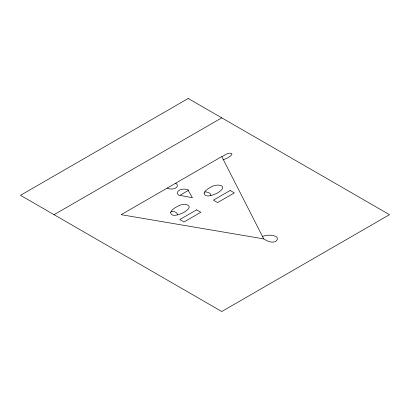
<?xml version="1.0" encoding="UTF-8"?>
<svg xmlns="http://www.w3.org/2000/svg" width="410" height="410" viewBox="0 0 410 410"><rect width="100%" height="100%" fill="white"/><g stroke="black" fill="none" stroke-linecap="round" stroke-linejoin="round"><path stroke-width="0.61" d="M221.912 156.851L223.071 156.061A29.725 17.158 0 0 1 224.813 155.047C228.683 151.915 236.391 152.756 228.57 157.286A29.74 17.169 0 0 1 226.838 158.27L223.383 159.746M54.043 214.681L221.774 117.849M262.436 236.401L265.608 235.489A13.884 8.015 0 0 1 267.463 235.243L270.749 235.202A8.841 5.104 0 0 1 272.04 235.35A8.938 5.161 0 0 1 274.398 235.955C279.456 236.754 277.447 242.33 273.132 242.049C269.713 242.484 266.628 240.578 263.789 238.938M263.707 238.892L121.135 214.681L221.774 156.584L263.743 238.912M179.344 195.601A6.632 3.828 0 0 1 179.344 190.189A6.632 3.828 0 0 1 188.723 190.189M171.124 211.263A5.93 3.423 0 0 1 177.376 214.876M204.672 191.9A5.93 3.423 0 0 1 210.919 195.508M175.649 183.214A5.93 3.423 0 0 1 175.649 188.052A5.93 3.423 0 0 1 167.26 188.052M170.529 212.57C171.416 217.689 179.313 214.425 182.44 213.103A23.539 13.591 0 0 0 185.489 211.34C195.575 204.272 182.235 202.627 177.243 206.578A23.539 13.591 0 0 0 174.194 208.341L171.744 210.463L170.529 212.57M204.072 193.202C204.959 198.322 212.857 195.058 215.983 193.735A23.539 13.591 0 0 0 219.037 191.972C229.118 184.905 215.778 183.26 210.791 187.211A23.539 13.591 0 0 0 207.737 188.974L205.287 191.096L204.072 193.202M188.226 98.482L20.5 195.319L221.774 311.518L389.5 214.681L188.226 98.482M188.226 190.476L179.841 195.319L192.418 197.738L188.226 190.476M196.615 209.843L179.841 219.524L184.034 221.948L200.808 212.262L196.615 209.843M230.159 190.476L213.384 200.157L217.582 202.581L234.351 192.895L230.159 190.476"/></g></svg>
